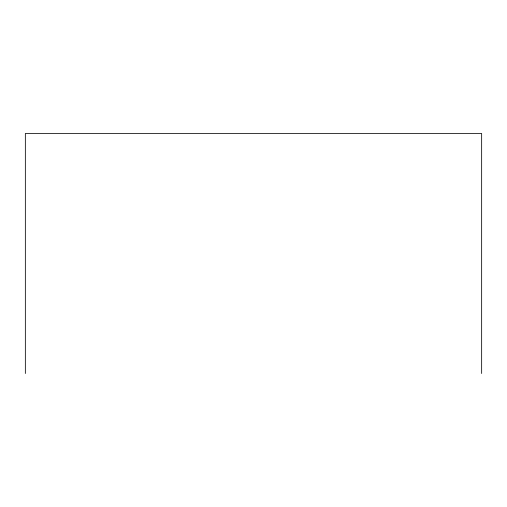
<?xml version="1.0" encoding="UTF-8"?>
<svg xmlns="http://www.w3.org/2000/svg" width="507" height="507" viewBox="0 0 507 507"><rect width="100%" height="100%" fill="white"/><g stroke="black" fill="none" stroke-linecap="round" stroke-linejoin="round"><path stroke-width="0.76" d="M481.65 373.507L481.65 133.493L25.35 133.493L25.35 373.507"/></g></svg>
